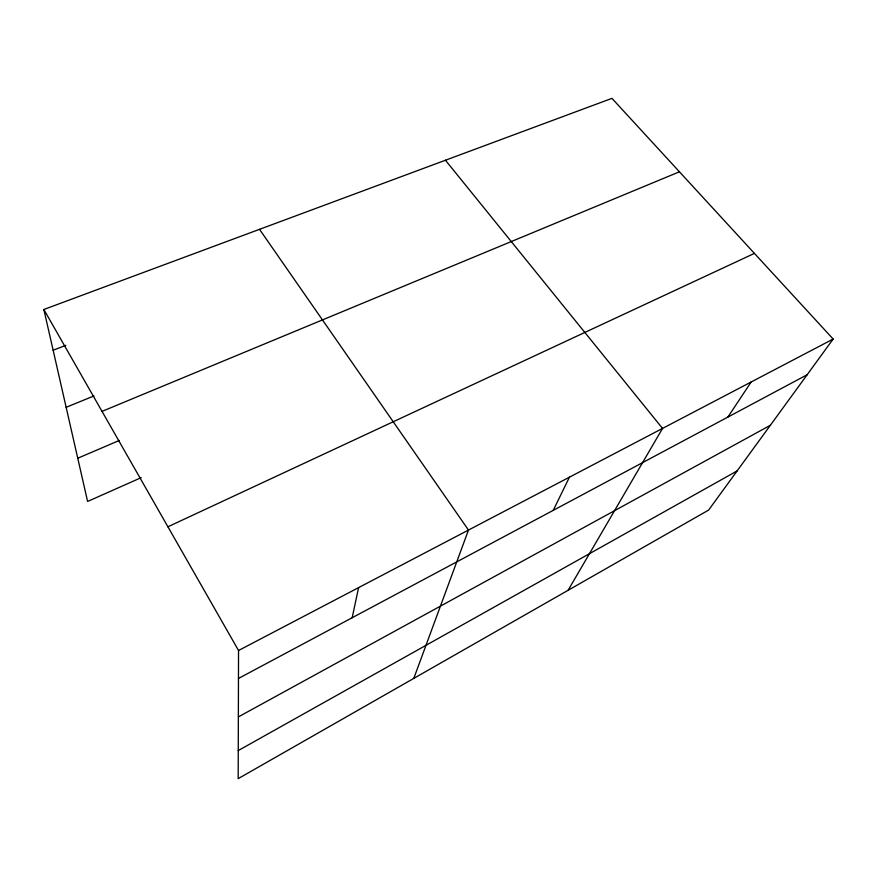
<?xml version="1.0" encoding="UTF-8"?>
<svg xmlns="http://www.w3.org/2000/svg" width="877" height="877" viewBox="0 0 877 877"><rect width="100%" height="100%" fill="white"/><g stroke="black" fill="none" stroke-linecap="round" stroke-linejoin="round"><path stroke-width="1.32" d="M43.85 309.482L238.544 650.504L238.182 778.644L708.605 510.085L833.15 339.048L611.949 98.356L43.85 309.482L87.601 501.458L141.241 477.625M352.17 617.737L358.594 587.623M413.791 678.392L468.482 530.059L259.515 229.325M553.244 510.348L569.447 477.176M568.088 590.309L662.53 428.414L445.439 160.239M727.899 417.068L751.14 381.999M238.259 750.559L737.14 470.905M238.358 716.915L770.379 425.257M238.456 678.469L807.158 374.742M238.544 650.504L833.15 339.048M167.913 526.792L754.428 253.387M77.746 458.232L119.283 440.462M102.028 411.379L679.445 171.793M66.148 407.312L93.992 395.933M53.146 350.252L65.819 345.352"/></g></svg>
